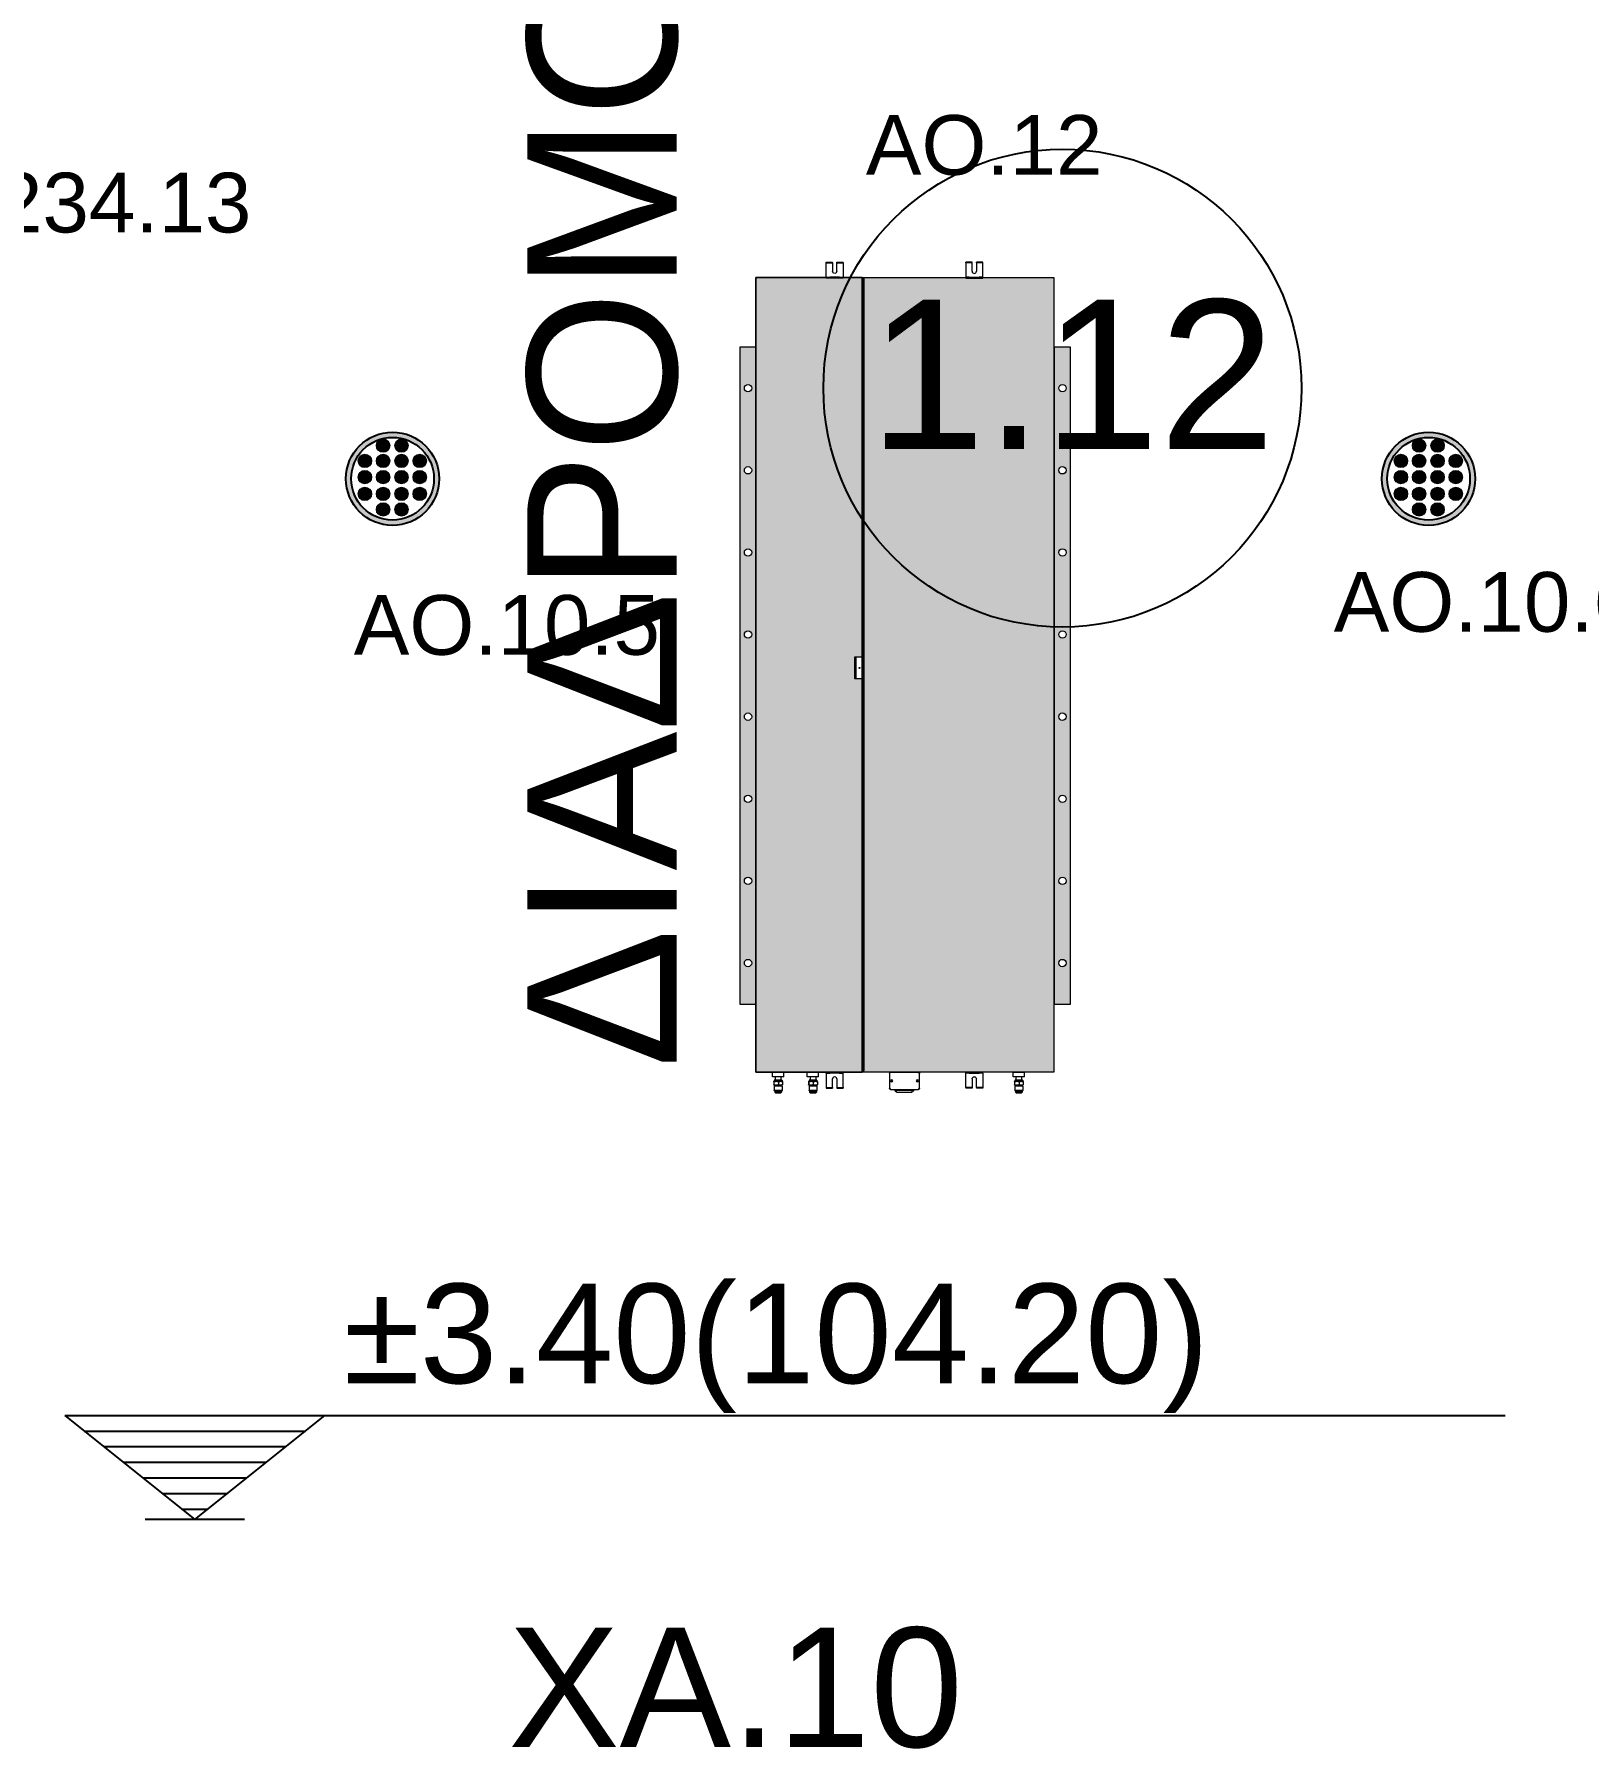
# Model space of a CAD drawing. Header units: metres. Extents: x 0 to 132, y -109 to 310.
# Drawn here: x 29.697 to 32.818, y 109.599 to 113.043 of the extents above; entities that cross this region are included whole.
import ezdxf

# ---------------------------------------------------------------- set-up
doc = ezdxf.new("R2010")
doc.units = ezdxf.units.M
doc.header["$LTSCALE"] = 0.036
doc.layers.get('0').update_dxf_attribs({"color": 252})
for name, color, linetype in [('arxitektonika', 254, 'Continuous'), ('electext', 20, 'Continuous'), ('HLEK_FL001_SYMBOLS', 230, 'Continuous')]:
    doc.layers.add(name, color=color, linetype=linetype)
doc.layers.add('axel', color=170, linetype='Continuous', lineweight=0)
doc.styles.add('COMU-N', font='arial.ttf')
doc.styles.get("Standard").update_dxf_attribs({"font": 'arial.ttf'})

# ---------------------------------------------------------------- blocks, each defined once
blk = doc.blocks.new('led downlight 26W xoneyto 18cm')
at = {"layer": 'HLEK_FL001_SYMBOLS'}
h = blk.add_hatch(color=256, dxfattribs=at)
h.paths.add_polyline_path([(45.0105, 62.6523, 1), (45.1976, 62.6523, 1)])
h.paths.add_polyline_path([(45.1872, 62.6523, 1), (45.0209, 62.6523, 1)], flags=16)
at = {"layer": 'HLEK_FL001_SYMBOLS', "linetype": 'Continuous', "lineweight": 0}
h = blk.add_hatch(color=11, dxfattribs=at)
h.dxf.hatch_style = 1
h.paths.add_polyline_path([(45.0985, 62.7188, 1), (45.0716, 62.7188, 1)])
h = blk.add_hatch(color=11, dxfattribs=at)
h.dxf.hatch_style = 1
h.paths.add_polyline_path([(45.1355, 62.7188, 1), (45.1087, 62.7188, 1)])
h = blk.add_hatch(color=11, dxfattribs=at)
h.dxf.hatch_style = 1
h.paths.add_polyline_path([(45.062, 62.688, 1), (45.0351, 62.688, 1)])
h = blk.add_hatch(color=11, dxfattribs=at)
h.dxf.hatch_style = 1
h.paths.add_polyline_path([(45.0985, 62.688, 1), (45.0716, 62.688, 1)])
h = blk.add_hatch(color=11, dxfattribs=at)
h.dxf.hatch_style = 1
h.paths.add_polyline_path([(45.1355, 62.688, 1), (45.1087, 62.688, 1)])
h = blk.add_hatch(color=11, dxfattribs=at)
h.dxf.hatch_style = 1
h.paths.add_polyline_path([(45.172, 62.688, 1), (45.1452, 62.688, 1)])
h = blk.add_hatch(color=11, dxfattribs=at)
h.dxf.hatch_style = 1
h.paths.add_polyline_path([(45.062, 62.6556, 1), (45.0351, 62.6556, 1)])
h = blk.add_hatch(color=11, dxfattribs=at)
h.dxf.hatch_style = 1
h.paths.add_polyline_path([(45.0985, 62.6556, 1), (45.0716, 62.6556, 1)])
h = blk.add_hatch(color=11, dxfattribs=at)
h.dxf.hatch_style = 1
h.paths.add_polyline_path([(45.1355, 62.6556, 1), (45.1087, 62.6556, 1)])
h = blk.add_hatch(color=11, dxfattribs=at)
h.dxf.hatch_style = 1
h.paths.add_polyline_path([(45.172, 62.6556, 1), (45.1452, 62.6556, 1)])
h = blk.add_hatch(color=11, dxfattribs=at)
h.dxf.hatch_style = 1
h.paths.add_polyline_path([(45.062, 62.6219, 1), (45.0351, 62.6219, 1)])
h = blk.add_hatch(color=11, dxfattribs=at)
h.dxf.hatch_style = 1
h.paths.add_polyline_path([(45.0985, 62.6219, 1), (45.0716, 62.6219, 1)])
h = blk.add_hatch(color=11, dxfattribs=at)
h.dxf.hatch_style = 1
h.paths.add_polyline_path([(45.1355, 62.6219, 1), (45.1087, 62.6219, 1)])
h = blk.add_hatch(color=11, dxfattribs=at)
h.dxf.hatch_style = 1
h.paths.add_polyline_path([(45.172, 62.6219, 1), (45.1452, 62.6219, 1)])
h = blk.add_hatch(color=11, dxfattribs=at)
h.dxf.hatch_style = 1
h.paths.add_polyline_path([(45.0985, 62.5906, 1), (45.0716, 62.5906, 1)])
h = blk.add_hatch(color=11, dxfattribs=at)
h.dxf.hatch_style = 1
h.paths.add_polyline_path([(45.1355, 62.5906, 1), (45.1087, 62.5906, 1)])
at = {"layer": 'HLEK_FL001_SYMBOLS'}
for radius in [0.0936, 0.0831]:
    blk.add_circle((45.1041, 62.6523), radius, dxfattribs=at)
at = {"layer": 'HLEK_FL001_SYMBOLS', "linetype": 'Continuous', "lineweight": 0}
for centre in [(45.0851, 62.7188), (45.1221, 62.7188), (45.0486, 62.688), (45.0851, 62.688), (45.1221, 62.688), (45.1586, 62.688), (45.0486, 62.6556), (45.0851, 62.6556), (45.1221, 62.6556), (45.1586, 62.6556), (45.0486, 62.6219), (45.0851, 62.6219), (45.1221, 62.6219), (45.1586, 62.6219), (45.0851, 62.5906), (45.1221, 62.5906)]:
    blk.add_circle(centre, 0.0134, dxfattribs=at)
blk = doc.blocks.new('A$C5A126718')
at = {"layer": 'axel'}
for p, q in [((-0.0317, 0.0343), (-0.0317, 0.0321)), ((-0.0301, 0.0343), (-0.0317, 0.0343)), ((-0.0317, 0.0321), (-0.0317, 0.0236)), ((-0.0317, 0.0321), (-0.0301, 0.0321)), ((-0.0317, 0.0236), (-0.0301, 0.0236)), ((-0.0317, 0.0236), (-0.0317, 0.0214)), ((-0.0301, 0.0214), (-0.0317, 0.0214)), ((-0.0301, 0.0129), (-0.0317, 0.0129)), ((-0.0317, 0.0129), (-0.0317, 0.0107)), ((-0.0317, 0.0107), (-0.0301, 0.0107)), ((-0.0317, 0.0107), (-0.0317, 0.0021)), ((-0.0317, 0.0021), (-0.0301, 0.0021)), ((-0.0317, 0.0021), (-0.0317, 0)), ((-0.0301, 0), (-0.0317, 0)), ((-0.0012, 0.0343), (-0.0301, 0.0343)), ((-0.0301, 0.0343), (-0.0301, 0.0321)), ((-0.0301, 0.0321), (-0.0301, 0.0236)), ((-0.0301, 0.0236), (-0.0301, 0.0214)), ((-0.0301, 0.0214), (-0.0131, 0.0214)), ((-0.0301, 0.0129), (-0.0301, 0.0107)), ((-0.0131, 0.0129), (-0.0301, 0.0129)), ((-0.0301, 0.0107), (-0.0301, 0.0021)), ((-0.0301, 0.0021), (-0.0301, 0)), ((-0.0301, 0), (-0.0012, 0)), ((-0.0012, 0.0343), (0, 0.0343)), ((-0.0012, 0.0343), (-0.0012, 0.033)), ((-0.0012, 0.033), (-0.0012, 0.03)), ((-0.0012, 0.03), (-0.0012, 0.0271)), ((-0.0012, 0.0271), (0, 0.0271)), ((-0.0012, 0.027), (-0.0012, 0.0271)), ((-0.0012, 0.0073), (-0.0012, 0.027)), ((-0.0012, 0.0071), (-0.0012, 0.0073)), ((-0.0012, 0.0071), (0, 0.0071)), ((-0.0012, 0.0071), (-0.0012, 0.0043)), ((-0.0012, 0.0043), (-0.0012, 0.0013)), ((-0.0012, 0.0013), (-0.0012, 0)), ((-0.0012, 0), (0, 0)), ((0.0004, 0.0271), (0.0004, 0.0343)), ((0.0004, 0.0271), (0.0004, 0.0343)), ((0.0004, 0.0211), (0.0004, 0.0271)), ((0.0004, 0.0211), (0.0004, 0.0271)), ((0.0004, 0.0207), (0.0004, 0.0211)), ((0.0004, 0.0207), (0.0004, 0.0211)), ((0.0004, 0.0186), (0.0004, 0.0207)), ((0.0004, 0.0186), (0.0004, 0.0207)), ((0.0004, 0.0157), (0.0004, 0.0186)), ((0.0004, 0.0157), (0.0004, 0.0186)), ((0.0004, 0.0136), (0.0004, 0.0157)), ((0.0004, 0.0136), (0.0004, 0.0157)), ((0.0004, 0.0132), (0.0004, 0.0136)), ((0.0004, 0.0132), (0.0004, 0.0136)), ((0.0004, 0.0071), (0.0004, 0.0132)), ((0.0004, 0.0071), (0.0004, 0.0132)), ((0.0004, 0), (0.0004, 0.0071)), ((0.0004, 0), (0.0004, 0.0071))]:
    blk.add_line(p, q, dxfattribs=at)
blk.add_arc((-0.0131, 0.0171), 0.00429, 270, 90, dxfattribs=at)
blk = doc.blocks.new('A$C3A54651E')
at = {"layer": 'axel'}
for p, q in [((0.0091, 0.0228), (0, 0.0228)), ((0, 0.0228), (0, 0)), ((0.0091, 0), (0, 0)), ((0.0091, 0), (0.0091, 0.0228)), ((0.0091, 0.0171), (0.0162, 0.0171)), ((0.0091, 0.0057), (0.0162, 0.0057)), ((0.0162, 0.019), (0.0166, 0.0193)), ((0.0162, 0.0038), (0.0162, 0.019)), ((0.0162, 0.0038), (0.0166, 0.0035)), ((0.0166, 0.0035), (0.0166, 0.0193)), ((0.0166, 0.0193), (0.0184, 0.0193)), ((0.0166, 0.0035), (0.0184, 0.0035)), ((0.0184, 0.02), (0.0184, 0.0199)), ((0.0184, 0.02), (0.0184, 0.02)), ((0.0184, 0.0199), (0.0184, 0.0193)), ((0.0184, 0.0193), (0.0184, 0.0153)), ((0.0184, 0.0153), (0.0184, 0.0067)), ((0.0184, 0.0067), (0.0184, 0.0035)), ((0.0184, 0.0035), (0.0184, 0.0028)), ((0.0184, 0.0028), (0.0184, 0.0028)), ((0.0191, 0.0202), (0.0254, 0.0202)), ((0.0191, 0.0197), (0.0254, 0.0197)), ((0.0191, 0.0109), (0.0254, 0.0109)), ((0.0191, 0.0026), (0.0254, 0.0026)), ((0.0262, 0.0199), (0.0262, 0.02)), ((0.0262, 0.02), (0.0262, 0.02)), ((0.0262, 0.0182), (0.0262, 0.0199)), ((0.0262, 0.0153), (0.0262, 0.0182)), ((0.0262, 0.0182), (0.0284, 0.0182)), ((0.0262, 0.0067), (0.0262, 0.0153)), ((0.0262, 0.0046), (0.0262, 0.0067)), ((0.0262, 0.0028), (0.0262, 0.0046)), ((0.0262, 0.0046), (0.0284, 0.0046)), ((0.0262, 0.0028), (0.0262, 0.0028)), ((0.0284, 0.0193), (0.037, 0.0193)), ((0.0284, 0.0182), (0.0284, 0.0193)), ((0.0284, 0.0046), (0.0284, 0.0182)), ((0.0284, 0.0035), (0.0284, 0.0046)), ((0.0284, 0.0035), (0.037, 0.0035)), ((0.037, 0.0035), (0.037, 0.0193)), ((0.0373, 0.019), (0.037, 0.0193)), ((0.0373, 0.0037), (0.037, 0.0035)), ((0.0373, 0.0182), (0.0373, 0.019)), ((0.0373, 0.0046), (0.0373, 0.0182)), ((0.0373, 0.0182), (0.0403, 0.0182)), ((0.0373, 0.0037), (0.0373, 0.0046)), ((0.0373, 0.0046), (0.0403, 0.0046)), ((0.0403, 0.0046), (0.0403, 0.0182)), ((0.0423, 0.0162), (0.0403, 0.0182)), ((0.0423, 0.0066), (0.0403, 0.0046)), ((0.0423, 0.0066), (0.0423, 0.0162))]:
    blk.add_line(p, q, dxfattribs=at)
for points in [[(0.0191, 0.0202, 0.004311), (0.019, 0.0202, 0.005535), (0.0188, 0.0202, 0.007292), (0.0187, 0.0201, 0.009929), (0.0186, 0.0201), (0.0186, 0.0201, 0.019665), (0.0185, 0.02, 0.032685), (0.0184, 0.02, 0.060642), (0.0184, 0.02), (0.0184, 0.02)], [(0.0184, 0.0199, 0.159929), (0.0184, 0.0199, 0.090191), (0.0184, 0.0199, 0.0462), (0.0184, 0.0199, 0.02623), (0.0185, 0.0198), (0.0186, 0.0198, 0.013719), (0.0187, 0.0198, 0.009481), (0.0188, 0.0198, 0.006867), (0.0189, 0.0197, 0.005151), (0.0191, 0.0197)], [(0.0191, 0.0197, 0.015295), (0.0188, 0.0186, 0.017604), (0.0186, 0.0175), (0.0185, 0.0169, 0.02245), (0.0184, 0.0158), (0.0184, 0.0153)], [(0.0184, 0.0153, 0.023182), (0.0184, 0.0142, 0.022013), (0.0186, 0.0131), (0.0187, 0.0125, 0.017076), (0.0189, 0.0114), (0.0191, 0.0109)], [(0.0191, 0.0109, 0.016103), (0.0188, 0.0098, 0.018613), (0.0186, 0.0088), (0.0185, 0.0083, 0.023826), (0.0184, 0.0072), (0.0184, 0.0067)], [(0.0184, 0.0067, 0.024647), (0.0184, 0.0057, 0.023359), (0.0186, 0.0046), (0.0187, 0.0041, 0.018023), (0.0189, 0.0031), (0.0191, 0.0026)], [(0.0191, 0.0026, -0.004311), (0.019, 0.0026, -0.005535), (0.0188, 0.0026, -0.007292), (0.0187, 0.0027, -0.009929), (0.0186, 0.0027), (0.0186, 0.0027, -0.019665), (0.0185, 0.0027, -0.032685), (0.0184, 0.0028, -0.060642), (0.0184, 0.0028), (0.0184, 0.0028)], [(0.0262, 0.02, 0.102242), (0.0262, 0.02, 0.051435), (0.0261, 0.02, 0.028507), (0.0261, 0.0201, 0.01755), (0.026, 0.0201), (0.0259, 0.0201, 0.009159), (0.0258, 0.0201, 0.006785), (0.0257, 0.0202, 0.005184), (0.0255, 0.0202), (0.0254, 0.0202)], [(0.0254, 0.0197, 0.004812), (0.0256, 0.0197, 0.00636), (0.0258, 0.0198, 0.008685), (0.0259, 0.0198, 0.012384), (0.026, 0.0198), (0.0261, 0.0198, 0.023143), (0.0261, 0.0199, 0.039656), (0.0262, 0.0199, 0.07579), (0.0262, 0.0199, 0.144125), (0.0262, 0.0199)], [(0.0262, 0.0153, 0.023214), (0.0262, 0.0164, 0.02204), (0.026, 0.0175), (0.0259, 0.018, 0.017046), (0.0256, 0.0191), (0.0254, 0.0197)], [(0.0254, 0.0109, 0.01528), (0.0258, 0.012, 0.017585), (0.026, 0.013), (0.0261, 0.0136, 0.022468), (0.0262, 0.0147), (0.0262, 0.0153)], [(0.0262, 0.0067, 0.024685), (0.0262, 0.0078, 0.023392), (0.026, 0.0088), (0.0259, 0.0093, 0.017988), (0.0256, 0.0103), (0.0254, 0.0109)], [(0.0254, 0.0026, 0.016073), (0.0258, 0.0036, 0.018575), (0.026, 0.0046), (0.0261, 0.0052, 0.023861), (0.0262, 0.0062), (0.0262, 0.0067)], [(0.0262, 0.0028, -0.102242), (0.0262, 0.0028, -0.051435), (0.0261, 0.0028, -0.028507), (0.0261, 0.0027, -0.01755), (0.026, 0.0027), (0.0259, 0.0027, -0.009159), (0.0258, 0.0026, -0.006785), (0.0257, 0.0026, -0.005184), (0.0255, 0.0026), (0.0254, 0.0026)]]:
    blk.add_lwpolyline(points, format="xyb", dxfattribs=at)
blk = doc.blocks.new('A$C531E15D6')
at = {"layer": 'axel'}
for p, q in [((-0.0003, 0.0241), (-0.0003, -0.0359)), ((-0.0003, 0.0241), (0.0009, 0.0241)), ((-0.0003, 0.0134), (0, 0.0134)), ((-0.0003, 0.0113), (0, 0.0113)), ((-0.0003, 0.0066), (-0.0003, 0.0031)), ((-0.0003, 0.0066), (-0.0003, 0.0031)), ((0, 0.0059), (-0.0003, 0.0059)), ((-0.0003, 0.0031), (-0.0003, -0.0276)), ((0.0021, 0.0241), (0, 0.022)), ((0, 0.0059), (0, 0.022)), ((0, -0.0059), (0, 0.0059)), ((0, -0.0059), (0, 0.0059)), ((0.0012, 0.0241), (0.0009, 0.0241)), ((0.0012, 0.0241), (0.0009, 0.0241)), ((0.0012, 0.0241), (0.0021, 0.0241)), ((0.0021, 0.0241), (0.0321, 0.0241)), ((0.0021, 0.0241), (0.0321, 0.0241)), ((0.0321, 0.0241), (0.0343, 0.022)), ((0.0343, 0.022), (0.0343, 0.0134)), ((0.0343, 0.022), (0.0343, 0.0134)), ((0.0343, 0.0134), (0.0343, -0.0251)), ((0.0343, 0.0134), (0.0343, -0.0251)), ((0.038, 0.0127), (0.0343, 0.0128)), ((0.0347, 0.0056), (0.0343, 0.0056)), ((0.0347, 0.0056), (0.0347, -0.0059)), ((0.0357, 0.0099), (0.0357, 0.0045)), ((0.04, 0.0099), (0.0357, 0.0099)), ((0.0357, 0.0045), (0.0357, 0.0038)), ((0.0357, 0.0045), (0.0357, 0.0038)), ((0.0357, 0.0038), (0.0357, -0.0059)), ((0.0357, 0.0038), (0.0357, -0.0059)), ((0.038, 0.0127), (0.038, 0.0099)), ((0.04, 0.0099), (0.04, -0.0059)), ((0, -0.0176), (-0.0003, -0.0176)), ((-0.0003, -0.023), (0, -0.023)), ((-0.0003, -0.0251), (0, -0.0251)), ((-0.0003, -0.0276), (-0.0003, -0.0312)), ((-0.0003, -0.0276), (-0.0003, -0.0312)), ((0, -0.0176), (0, -0.0059)), ((0, -0.0176), (0, -0.0059)), ((0, -0.0337), (0, -0.0176)), ((0.0021, -0.0359), (0, -0.0337)), ((0.0343, -0.0337), (0.0321, -0.0359)), ((0.0347, -0.0173), (0.0343, -0.0173)), ((0.038, -0.0244), (0.0343, -0.0245)), ((0.0343, -0.0251), (0.0343, -0.0337)), ((0.0343, -0.0251), (0.0343, -0.0337)), ((0.0347, -0.0059), (0.0347, -0.0173)), ((0.0357, -0.0059), (0.0357, -0.0155)), ((0.0357, -0.0059), (0.0357, -0.0155)), ((0.0357, -0.0155), (0.0357, -0.0162)), ((0.0357, -0.0155), (0.0357, -0.0162)), ((0.0357, -0.0162), (0.0357, -0.0216)), ((0.04, -0.0216), (0.0357, -0.0216)), ((0.038, -0.0244), (0.038, -0.0216)), ((0.04, -0.0059), (0.04, -0.0216)), ((-0.0003, -0.0359), (0.0021, -0.0359)), ((0.0321, -0.0359), (0.0021, -0.0359)), ((0.0321, -0.0359), (0.0021, -0.0359))]:
    blk.add_line(p, q, dxfattribs=at)
for centre, radius in [((0.0171, 0.0199), 0.00214), ((0.0171, 0.0199), 0.00111), ((0.0171, -0.0316), 0.00214), ((0.0171, -0.0316), 0.00111)]:
    blk.add_circle(centre, radius, dxfattribs=at)
for centre, radius, start, end in [((0.0321, 0.022), 0.00214, 0, 90), ((0.0346, 0.0045), 0.00107, 0, 89.5416), ((0.0321, -0.0337), 0.00214, 270, 0), ((0.0346, -0.0162), 0.00107, 270.4584, 0)]:
    blk.add_arc(centre, radius, start, end, dxfattribs=at)
blk = doc.blocks.new('FCU 10 KANALATO')
at = {"layer": 'axel'}
h = blk.add_hatch(color=211, dxfattribs=at)
h.paths.add_polyline_path([(47988.1338, 13560.164), (47988.1338, 13560.197), (47986.8138, 13560.197), (47986.8138, 13560.164)])
h.paths.add_polyline_path([(47987.5563, 13560.1878, -1), (47987.5563, 13560.1731, -1)], flags=16)
h.paths.add_polyline_path([(47987.3913, 13560.1731, -1), (47987.3913, 13560.1878, -1)], flags=16)
h.paths.add_polyline_path([(47987.7213, 13560.1878, -1), (47987.7213, 13560.1731, -1)], flags=16)
h.paths.add_polyline_path([(47987.2263, 13560.1731, -1), (47987.2263, 13560.1878, -1)], flags=16)
h.paths.add_polyline_path([(47987.8863, 13560.1878, -1), (47987.8863, 13560.1731, -1)], flags=16)
h.paths.add_polyline_path([(47987.0613, 13560.1731, -1), (47987.0613, 13560.1878, -1)], flags=16)
h.paths.add_polyline_path([(47988.0513, 13560.1878, -1), (47988.0513, 13560.1731, -1)], flags=16)
h.paths.add_polyline_path([(47986.8963, 13560.1731, -1), (47986.8963, 13560.1878, -1)], flags=16)
for color, points in [(150, [(47986.6743, 13560.1633), (47986.6743, 13560.0206), (47986.6751, 13560.0206), (47986.6751, 13560.0135), (47986.6751, 13560.0074), (47986.6751, 13560.007), (47986.6751, 13560.002), (47986.6751, 13559.9935), (47986.6751, 13559.9863), (47986.6743, 13559.9863), (47986.6743, 13559.782), (47987.7792, 13559.782), (47988.2671, 13559.782), (47988.2671, 13559.782), (47988.2704, 13559.782), (47988.2704, 13560.1633)]), (151, [(47988.2705, 13559.5646), (47988.2705, 13559.5982), (47988.2705, 13559.5982), (47988.2705, 13559.621), (47988.2705, 13559.621), (47988.2705, 13559.6682), (47988.2705, 13559.6682), (47988.2705, 13559.691), (47988.2705, 13559.691), (47988.2705, 13559.7061), (47988.2705, 13559.7061), (47988.2705, 13559.7132), (47988.2705, 13559.7193), (47988.2705, 13559.7196), (47988.2705, 13559.7246), (47988.2705, 13559.7332), (47988.2705, 13559.7403), (47988.2705, 13559.7403), (47988.2705, 13559.7785), (47987.4805, 13559.7785), (47987.4805, 13559.7638), (47987.4362, 13559.7638), (47987.4362, 13559.7785), (47986.6743, 13559.7785), (47986.6743, 13559.7403), (47986.6751, 13559.7403), (47986.6751, 13559.7332), (47986.6751, 13559.7271), (47986.6751, 13559.7218), (47986.6751, 13559.7193), (47986.6751, 13559.7132), (47986.6751, 13559.7061), (47986.6743, 13559.7061), (47986.6743, 13559.5646)])]:
    blk.add_hatch(color=color, dxfattribs=at).paths.add_polyline_path(points)
h = blk.add_hatch(color=211, dxfattribs=at)
h.paths.add_polyline_path([(47988.1338, 13559.5327), (47988.1338, 13559.5657), (47986.8138, 13559.5657), (47986.8138, 13559.5327)])
h.paths.add_polyline_path([(47987.5563, 13559.5565, -1), (47987.5563, 13559.5418, -1)], flags=16)
h.paths.add_polyline_path([(47987.3913, 13559.5418, -1), (47987.3913, 13559.5565, -1)], flags=16)
h.paths.add_polyline_path([(47987.7213, 13559.5565, -1), (47987.7213, 13559.5418, -1)], flags=16)
h.paths.add_polyline_path([(47987.2263, 13559.5418, -1), (47987.2263, 13559.5565, -1)], flags=16)
h.paths.add_polyline_path([(47987.8863, 13559.5565, -1), (47987.8863, 13559.5418, -1)], flags=16)
h.paths.add_polyline_path([(47987.0613, 13559.5418, -1), (47987.0613, 13559.5565, -1)], flags=16)
h.paths.add_polyline_path([(47988.0513, 13559.5565, -1), (47988.0513, 13559.5418, -1)], flags=16)
h.paths.add_polyline_path([(47986.8963, 13559.5418, -1), (47986.8963, 13559.5565, -1)], flags=16)
for p, q in [((47986.6743, 13559.782), (47987.7792, 13559.782)), ((47986.6743, 13559.7804), (47987.7792, 13559.7804)), ((47986.6743, 13559.78), (47987.7816, 13559.78)), ((47987.7349, 13559.7785), (47986.6743, 13559.7785)), ((47987.4362, 13559.7785), (47987.4362, 13559.78)), ((47987.4362, 13559.7638), (47987.4362, 13559.7785)), ((47987.4362, 13559.766), (47987.4805, 13559.766)), ((47987.4805, 13559.7785), (47987.4805, 13559.78)), ((47987.4805, 13559.7785), (47987.4805, 13559.7638)), ((47988.2705, 13559.7785), (47987.7329, 13559.7785)), ((47987.7792, 13559.782), (47988.2671, 13559.782)), ((47987.7792, 13559.7804), (47988.2705, 13559.7804)), ((47987.7792, 13559.78), (47988.2705, 13559.78)), ((47987.4805, 13559.7638), (47987.4362, 13559.7638))]:
    blk.add_line(p, q, dxfattribs=at)
at = {"layer": 'axel', "linetype": 'Continuous'}
for points in [[(47986.8138, 13560.164), (47988.1338, 13560.164), (47988.1338, 13560.197), (47986.8138, 13560.197)], [(47986.8138, 13559.5327), (47988.1338, 13559.5327), (47988.1338, 13559.5657), (47986.8138, 13559.5657)]]:
    blk.add_lwpolyline(points, close=True, dxfattribs=at)
at = {"layer": 'axel'}
for points in [[(47986.6743, 13560.1633), (47988.2704, 13560.1633), (47988.2704, 13559.782), (47986.6743, 13559.782)], [(47986.6743, 13560.1633), (47988.2705, 13560.1633), (47988.2705, 13559.5646), (47986.6743, 13559.5646)], [(47986.6743, 13559.5646), (47988.2705, 13559.5646), (47988.2705, 13559.7785), (47986.6743, 13559.7785)]]:
    blk.add_lwpolyline(points, close=True, dxfattribs=at)
at = {"layer": 'axel', "linetype": 'Continuous'}
for centre in [(47986.8963, 13560.1805), (47987.0613, 13560.1805), (47987.2263, 13560.1805), (47987.3913, 13560.1805), (47987.5563, 13560.1805), (47987.7213, 13560.1805), (47987.8863, 13560.1805), (47988.0513, 13560.1805), (47986.8963, 13559.5492), (47987.0613, 13559.5492), (47987.2263, 13559.5492), (47987.3913, 13559.5492), (47987.5563, 13559.5492), (47987.7213, 13559.5492), (47987.8863, 13559.5492), (47988.0513, 13559.5492)]:
    blk.add_circle(centre, 0.00739, dxfattribs=at)
at = {"layer": 'axel'}
blk.add_circle((47987.4583, 13559.7731), 0.00111, dxfattribs=at)
at = {"xscale": -1, "rotation": 180}
for name, p in [('A$C3A54651E', (47988.2705, 13560.1043)), ('A$C531E15D6', (47988.2708, 13559.8575)), ('A$C5A126718', (47986.6746, 13559.7403)), ('A$C3A54651E', (47988.2705, 13559.691)), ('A$C3A54651E', (47988.2705, 13559.621))]:
    blk.add_blockref(name, p, dxfattribs=at)
blk.add_blockref('A$C5A126718', (47986.6746, 13559.9863))
at = {"xscale": -1}
blk.add_blockref('A$C5A126718', (47988.271, 13559.9863), dxfattribs=at)
at = {"rotation": 180}
blk.add_blockref('A$C5A126718', (47988.271, 13559.7403), dxfattribs=at)

msp = doc.modelspace()

# ---------------------------------------------------------------- linework, layer by layer
at = {"layer": 'arxitektonika'}
for p, q in [((29.758, 110.2684), (30.0193, 110.0594)), ((29.758, 110.2684), (32.6507, 110.2684)), ((30.0193, 110.0594), (30.2806, 110.2684)), ((29.7972, 110.2371), (30.2414, 110.2371)), ((29.8364, 110.2057), (30.2022, 110.2057)), ((29.8756, 110.1743), (30.163, 110.1743)), ((29.9148, 110.143), (30.1238, 110.143)), ((29.954, 110.1116), (30.0846, 110.1116)), ((30.1193, 110.0594), (29.9193, 110.0594)), ((29.9932, 110.0803), (30.0454, 110.0803))]:
    msp.add_line(p, q, dxfattribs=at)
msp.add_circle((31.7614, 112.3323), 0.48, dxfattribs=at)

# ---------------------------------------------------------------- block references
at = {"layer": 'axel', "rotation": 270}
msp.add_blockref('FCU 10 KANALATO', (-13528.4191, 48099.2286), dxfattribs=at)
at = {"layer": 'HLEK_FL001_SYMBOLS', "linetype": 'Continuous', "lineweight": 0}
for p in [(-14.6878, 49.498), (-12.6074, 49.498)]:
    msp.add_blockref('led downlight 26W xoneyto 18cm', p, dxfattribs=at)

# ---------------------------------------------------------------- texts
at = {"layer": 'arxitektonika', "style": 'COMU-N'}
msp.add_text('ΔΙΑΔΡΟΜΟΣ', height=0.3, rotation=90, dxfattribs=at).set_placement((30.9867, 110.9667))
msp.add_text('1.12', height=0.3, dxfattribs=at).set_placement((31.3731, 112.2099))
msp.add_attdef('±3.40(104.20)', (30.3178, 110.3332), '±0.00', height=0.2, dxfattribs=at)
at = {"layer": 'electext'}
msp.add_text('XA.10', height=0.24, dxfattribs=at).set_placement((30.6486, 109.6023))
at = {"layer": 'electext', "char_height": 0.12, "attachment_point": 1}
for s, width, insert in [('AO.12', 0.394796, (31.3666, 112.8809)), ('XA234.13', 0.283121, (29.3965, 112.7651)), ('AO.10.6', 0.284435, (32.3061, 111.9629)), ('AO.10.5', 0.307654, (30.3383, 111.9166))]:
    msp.add_mtext_dynamic_manual_height_columns(s, width=width, gutter_width=0.6, heights=[0], dxfattribs=dict(at, insert=insert))

doc.saveas('drawing.dxf')
